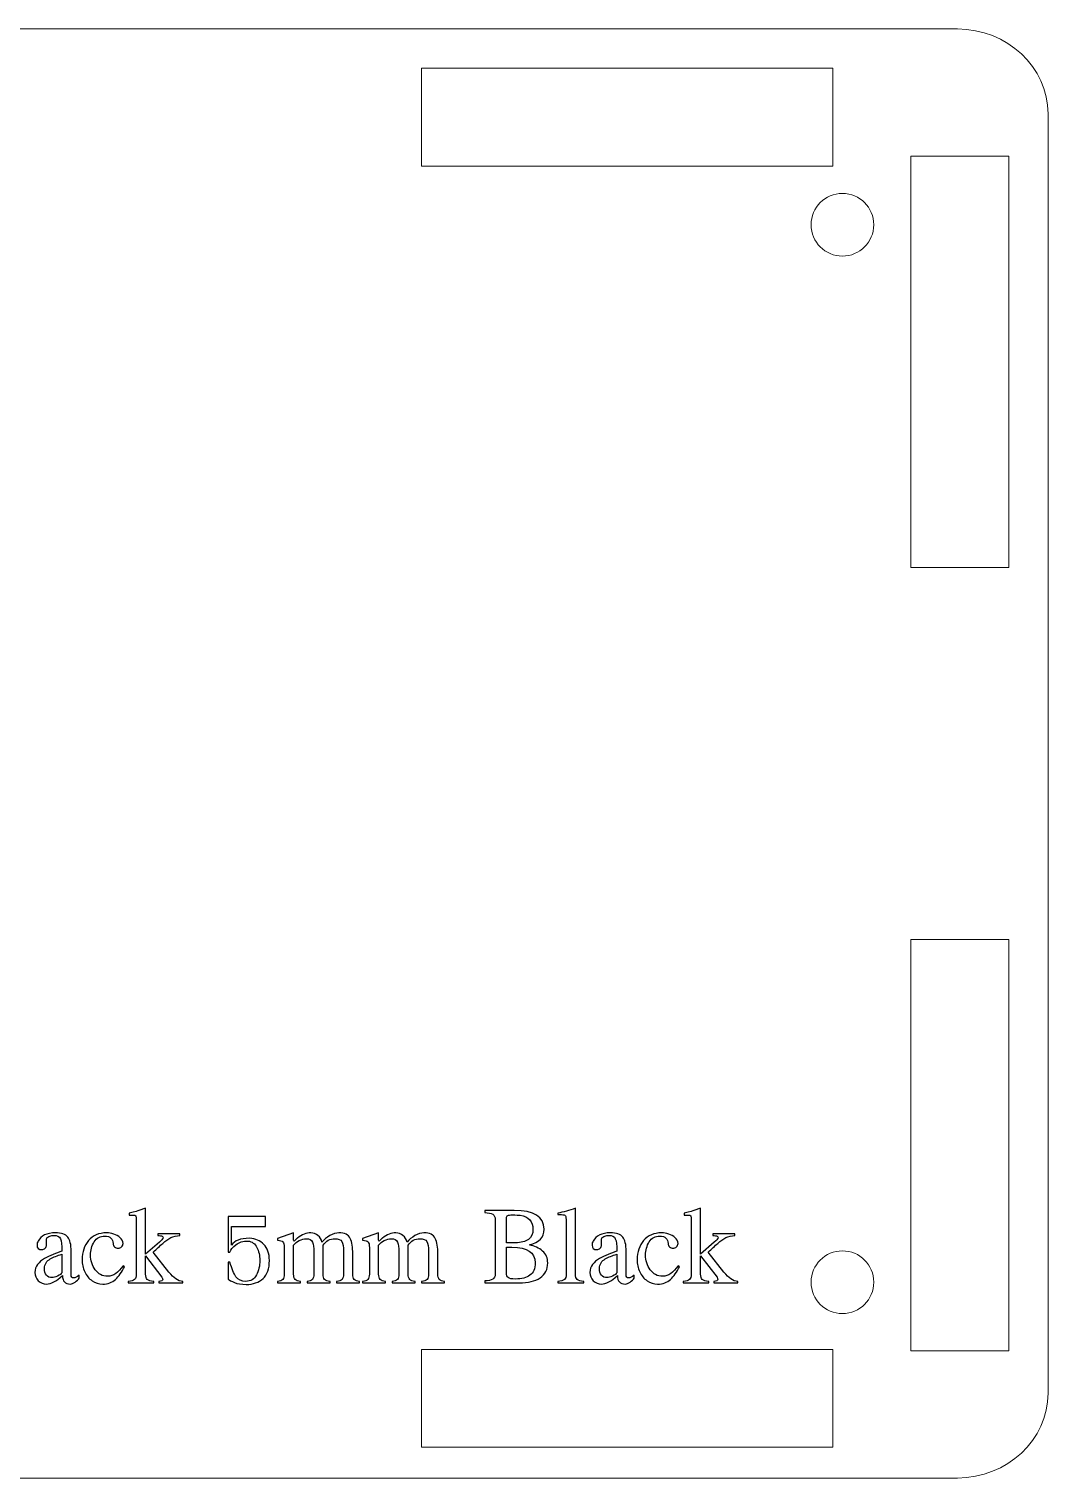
# Model space of a CAD drawing. Header units: inches. Extents: x -7.4 to 7.3, y -4 to 5.8.
# Drawn here: x 5.259 to 7.308, y -0.853 to 2.06 of the extents above; entities that cross this region are included whole.
import ezdxf

# ---------------------------------------------------------------- set-up
doc = ezdxf.new("R2010")
doc.units = ezdxf.units.IN
doc.header["$MEASUREMENT"] = 0
doc.layers.add('Layer 1', color=7, linetype='Continuous')

msp = doc.modelspace()

# ---------------------------------------------------------------- linework, layer by layer
at = {"layer": 'Layer 1', "lineweight": 5}
for points, knots in [([(-5.6199, 2.0602), (-5.6199, 2.0602), (7.1258, 2.0602), (7.1258, 2.0602), (7.1258, 2.0602), (7.226, 2.0602), (7.308, 1.9835), (7.308, 1.8898), (7.308, 1.8898), (7.308, 1.8898), (7.308, -0.6828), (7.308, -0.6828), (7.308, -0.6828), (7.308, -0.7765), (7.226, -0.8532), (7.1258, -0.8532), (7.1258, -0.8532), (7.1258, -0.8532), (-5.6199, -0.8532), (-5.6199, -0.8532), (-5.6199, -0.8532), (-5.7202, -0.8532), (-5.8022, -0.7765), (-5.8022, -0.6828), (-5.8022, -0.6828), (-5.8022, -0.6828), (-5.8022, 1.8898), (-5.8022, 1.8898), (-5.8022, 1.8898), (-5.8022, 1.9835), (-5.7202, 2.0602), (-5.6199, 2.0602)], [0, 0, 0, 0, 0.125, 0.125, 0.125, 0.125, 0.25, 0.25, 0.25, 0.25, 0.375, 0.375, 0.375, 0.375, 0.5, 0.5, 0.5, 0.5, 0.625, 0.625, 0.625, 0.625, 0.75, 0.75, 0.75, 0.75, 0.875, 0.875, 0.875, 0.875, 1, 1, 1, 1]), ([(6.0482, 1.9814), (6.0482, 1.9814), (6.875, 1.9814), (6.875, 1.9814), (6.875, 1.9814), (6.875, 1.9814), (6.875, 1.7846), (6.875, 1.7846), (6.875, 1.7846), (6.875, 1.7846), (6.0482, 1.7846), (6.0482, 1.7846), (6.0482, 1.7846), (6.0482, 1.7846), (6.0482, 1.9814), (6.0482, 1.9814)], [0, 0, 0, 0, 0.25, 0.25, 0.25, 0.25, 0.5, 0.5, 0.5, 0.5, 0.75, 0.75, 0.75, 0.75, 1, 1, 1, 1]), ([(7.0324, 0.9775), (7.0324, 0.9775), (7.0324, 1.8043), (7.0324, 1.8043), (7.0324, 1.8043), (7.0324, 1.8043), (7.2293, 1.8043), (7.2293, 1.8043), (7.2293, 1.8043), (7.2293, 1.8043), (7.2293, 0.9775), (7.2293, 0.9775), (7.2293, 0.9775), (7.2293, 0.9775), (7.0324, 0.9775), (7.0324, 0.9775)], [0, 0, 0, 0, 0.25, 0.25, 0.25, 0.25, 0.5, 0.5, 0.5, 0.5, 0.75, 0.75, 0.75, 0.75, 1, 1, 1, 1]), ([(6.8946, 1.7294), (6.9294, 1.7294), (6.9576, 1.7012), (6.9576, 1.6665), (6.9576, 1.6665), (6.9576, 1.6317), (6.9294, 1.6035), (6.8946, 1.6035), (6.8946, 1.6035), (6.8599, 1.6035), (6.8317, 1.6317), (6.8317, 1.6665), (6.8317, 1.6665), (6.8317, 1.7012), (6.8599, 1.7294), (6.8946, 1.7294)], [0, 0, 0, 0, 0.25, 0.25, 0.25, 0.25, 0.5, 0.5, 0.5, 0.5, 0.75, 0.75, 0.75, 0.75, 1, 1, 1, 1]), ([(7.0324, -0.5973), (7.0324, -0.5973), (7.0324, 0.2294), (7.0324, 0.2294), (7.0324, 0.2294), (7.0324, 0.2294), (7.2293, 0.2294), (7.2293, 0.2294), (7.2293, 0.2294), (7.2293, 0.2294), (7.2293, -0.5973), (7.2293, -0.5973), (7.2293, -0.5973), (7.2293, -0.5973), (7.0324, -0.5973), (7.0324, -0.5973)], [0, 0, 0, 0, 0.25, 0.25, 0.25, 0.25, 0.5, 0.5, 0.5, 0.5, 0.75, 0.75, 0.75, 0.75, 1, 1, 1, 1]), ([(6.8946, -0.3965), (6.9294, -0.3965), (6.9576, -0.4247), (6.9576, -0.4595), (6.9576, -0.4595), (6.9576, -0.4943), (6.9294, -0.5225), (6.8946, -0.5225), (6.8946, -0.5225), (6.8599, -0.5225), (6.8317, -0.4943), (6.8317, -0.4595), (6.8317, -0.4595), (6.8317, -0.4247), (6.8599, -0.3965), (6.8946, -0.3965)], [0, 0, 0, 0, 0.25, 0.25, 0.25, 0.25, 0.5, 0.5, 0.5, 0.5, 0.75, 0.75, 0.75, 0.75, 1, 1, 1, 1]), ([(6.0482, -0.5945), (6.0482, -0.5945), (6.875, -0.5945), (6.875, -0.5945), (6.875, -0.5945), (6.875, -0.5945), (6.875, -0.7913), (6.875, -0.7913), (6.875, -0.7913), (6.875, -0.7913), (6.0482, -0.7913), (6.0482, -0.7913), (6.0482, -0.7913), (6.0482, -0.7913), (6.0482, -0.5945), (6.0482, -0.5945)], [0, 0, 0, 0, 0.25, 0.25, 0.25, 0.25, 0.5, 0.5, 0.5, 0.5, 0.75, 0.75, 0.75, 0.75, 1, 1, 1, 1])]:
    msp.add_open_spline(points, degree=3, knots=knots, dxfattribs=at)
at = {"layer": 'Layer 1'}
for points, knots in [([(5.4746, -0.3333), (5.4746, -0.3295), (5.4743, -0.3271), (5.4735, -0.3261), (5.4735, -0.3261), (5.4727, -0.3252), (5.4708, -0.3247), (5.4676, -0.3247), (5.4676, -0.3247), (5.4676, -0.3247), (5.4603, -0.3247), (5.4603, -0.3247), (5.4603, -0.3247), (5.4603, -0.3247), (5.4603, -0.3207), (5.4603, -0.3207), (5.4603, -0.3207), (5.4724, -0.3176), (5.4789, -0.3159), (5.4796, -0.3156), (5.4796, -0.3156), (5.4796, -0.3156), (5.4933, -0.311), (5.4933, -0.311), (5.4933, -0.311), (5.4933, -0.311), (5.4933, -0.403), (5.4933, -0.403), (5.4933, -0.403), (5.4933, -0.403), (5.521, -0.3787), (5.521, -0.3787), (5.521, -0.3787), (5.5249, -0.3753), (5.5275, -0.3726), (5.5286, -0.3707), (5.5286, -0.3707), (5.5286, -0.3688), (5.5279, -0.3675), (5.5264, -0.3668), (5.5264, -0.3668), (5.5249, -0.3661), (5.522, -0.3657), (5.5176, -0.3657), (5.5176, -0.3657), (5.5176, -0.3657), (5.5176, -0.3624), (5.5176, -0.3624), (5.5176, -0.3624), (5.5176, -0.3624), (5.5623, -0.3624), (5.5623, -0.3624), (5.5623, -0.3624), (5.5623, -0.3624), (5.5623, -0.3657), (5.5623, -0.3657), (5.5623, -0.3657), (5.5555, -0.3657), (5.5494, -0.3671), (5.544, -0.3698), (5.544, -0.3698), (5.5387, -0.3726), (5.5333, -0.3764), (5.5278, -0.3814), (5.5278, -0.3814), (5.5223, -0.3865), (5.5159, -0.3923), (5.5087, -0.399), (5.5087, -0.399), (5.5087, -0.399), (5.5403, -0.4393), (5.5403, -0.4393), (5.5403, -0.4393), (5.5496, -0.4513), (5.5589, -0.4575), (5.568, -0.458), (5.568, -0.458), (5.568, -0.458), (5.568, -0.461), (5.568, -0.461), (5.568, -0.461), (5.568, -0.461), (5.52, -0.461), (5.52, -0.461), (5.52, -0.461), (5.52, -0.461), (5.52, -0.458), (5.52, -0.458), (5.52, -0.458), (5.5253, -0.458), (5.5279, -0.4567), (5.5279, -0.454), (5.5279, -0.454), (5.5279, -0.4528), (5.5274, -0.4513), (5.5263, -0.4497), (5.5263, -0.4497), (5.5263, -0.4497), (5.4933, -0.4063), (5.4933, -0.4063), (5.4933, -0.4063), (5.4933, -0.4063), (5.4933, -0.4433), (5.4933, -0.4433), (5.4933, -0.4433), (5.4933, -0.4483), (5.4945, -0.4519), (5.4968, -0.4541), (5.4968, -0.4541), (5.4991, -0.4562), (5.5035, -0.4575), (5.51, -0.458), (5.51, -0.458), (5.51, -0.458), (5.51, -0.461), (5.51, -0.461), (5.51, -0.461), (5.51, -0.461), (5.4583, -0.461), (5.4583, -0.461), (5.4583, -0.461), (5.4583, -0.461), (5.4583, -0.458), (5.4583, -0.458), (5.4583, -0.458), (5.4646, -0.4575), (5.4689, -0.4562), (5.4712, -0.4541), (5.4712, -0.4541), (5.4735, -0.4519), (5.4746, -0.4483), (5.4746, -0.4433), (5.4746, -0.4433), (5.4746, -0.4433), (5.4746, -0.3333), (5.4746, -0.3333)], [0, 0, 0, 0, 0.029412, 0.029412, 0.029412, 0.029412, 0.058824, 0.058824, 0.058824, 0.058824, 0.088235, 0.088235, 0.088235, 0.088235, 0.117647, 0.117647, 0.117647, 0.117647, 0.147059, 0.147059, 0.147059, 0.147059, 0.176471, 0.176471, 0.176471, 0.176471, 0.205882, 0.205882, 0.205882, 0.205882, 0.235294, 0.235294, 0.235294, 0.235294, 0.264706, 0.264706, 0.264706, 0.264706, 0.294118, 0.294118, 0.294118, 0.294118, 0.323529, 0.323529, 0.323529, 0.323529, 0.352941, 0.352941, 0.352941, 0.352941, 0.382353, 0.382353, 0.382353, 0.382353, 0.411765, 0.411765, 0.411765, 0.411765, 0.441176, 0.441176, 0.441176, 0.441176, 0.470588, 0.470588, 0.470588, 0.470588, 0.5, 0.5, 0.5, 0.5, 0.529412, 0.529412, 0.529412, 0.529412, 0.558824, 0.558824, 0.558824, 0.558824, 0.588235, 0.588235, 0.588235, 0.588235, 0.617647, 0.617647, 0.617647, 0.617647, 0.647059, 0.647059, 0.647059, 0.647059, 0.676471, 0.676471, 0.676471, 0.676471, 0.705882, 0.705882, 0.705882, 0.705882, 0.735294, 0.735294, 0.735294, 0.735294, 0.764706, 0.764706, 0.764706, 0.764706, 0.794118, 0.794118, 0.794118, 0.794118, 0.823529, 0.823529, 0.823529, 0.823529, 0.852941, 0.852941, 0.852941, 0.852941, 0.882353, 0.882353, 0.882353, 0.882353, 0.911765, 0.911765, 0.911765, 0.911765, 0.941176, 0.941176, 0.941176, 0.941176, 0.970588, 0.970588, 0.970588, 0.970588, 1, 1, 1, 1]), ([(6.1966, -0.333), (6.1966, -0.3241), (6.1895, -0.3197), (6.1753, -0.3197), (6.1753, -0.3197), (6.1753, -0.3197), (6.1753, -0.3153), (6.1753, -0.3153), (6.1753, -0.3153), (6.1753, -0.3153), (6.2343, -0.3153), (6.2343, -0.3153), (6.2343, -0.3153), (6.2746, -0.3153), (6.2947, -0.3278), (6.2947, -0.3527), (6.2947, -0.3527), (6.2947, -0.3692), (6.2849, -0.3797), (6.2653, -0.3843), (6.2653, -0.3843), (6.2653, -0.3843), (6.2653, -0.3847), (6.2653, -0.3847), (6.2653, -0.3847), (6.2758, -0.3866), (6.2845, -0.3907), (6.2915, -0.3969), (6.2915, -0.3969), (6.2985, -0.4031), (6.302, -0.4111), (6.302, -0.4209), (6.302, -0.4209), (6.302, -0.4339), (6.2969, -0.4438), (6.2866, -0.4507), (6.2866, -0.4507), (6.2764, -0.4576), (6.2624, -0.461), (6.2446, -0.461), (6.2446, -0.461), (6.2446, -0.461), (6.1753, -0.461), (6.1753, -0.461), (6.1753, -0.461), (6.1753, -0.461), (6.1753, -0.4567), (6.1753, -0.4567), (6.1753, -0.4567), (6.1895, -0.4567), (6.1966, -0.4523), (6.1966, -0.4433), (6.1966, -0.4433), (6.1966, -0.4433), (6.1966, -0.333), (6.1966, -0.333)], [0, 0, 0, 0, 0.071429, 0.071429, 0.071429, 0.071429, 0.142857, 0.142857, 0.142857, 0.142857, 0.214286, 0.214286, 0.214286, 0.214286, 0.285714, 0.285714, 0.285714, 0.285714, 0.357143, 0.357143, 0.357143, 0.357143, 0.428571, 0.428571, 0.428571, 0.428571, 0.5, 0.5, 0.5, 0.5, 0.571429, 0.571429, 0.571429, 0.571429, 0.642857, 0.642857, 0.642857, 0.642857, 0.714286, 0.714286, 0.714286, 0.714286, 0.785714, 0.785714, 0.785714, 0.785714, 0.857143, 0.857143, 0.857143, 0.857143, 0.928571, 0.928571, 0.928571, 0.928571, 1, 1, 1, 1]), ([(6.339, -0.3376), (6.339, -0.3313), (6.3385, -0.3273), (6.3374, -0.3258), (6.3374, -0.3258), (6.3364, -0.3244), (6.3338, -0.3236), (6.3296, -0.3236), (6.3296, -0.3236), (6.3296, -0.3236), (6.322, -0.3236), (6.322, -0.3236), (6.322, -0.3236), (6.322, -0.3236), (6.322, -0.3207), (6.322, -0.3207), (6.322, -0.3207), (6.3334, -0.3185), (6.3453, -0.3153), (6.3577, -0.311), (6.3577, -0.311), (6.3577, -0.311), (6.3577, -0.4433), (6.3577, -0.4433), (6.3577, -0.4433), (6.3577, -0.4483), (6.3589, -0.4519), (6.3611, -0.4541), (6.3611, -0.4541), (6.3635, -0.4562), (6.368, -0.4575), (6.3746, -0.458), (6.3746, -0.458), (6.3746, -0.458), (6.3746, -0.461), (6.3746, -0.461), (6.3746, -0.461), (6.3746, -0.461), (6.322, -0.461), (6.322, -0.461), (6.322, -0.461), (6.322, -0.461), (6.322, -0.458), (6.322, -0.458), (6.322, -0.458), (6.3286, -0.4575), (6.3331, -0.4562), (6.3355, -0.4541), (6.3355, -0.4541), (6.3378, -0.4519), (6.339, -0.4483), (6.339, -0.4433), (6.339, -0.4433), (6.339, -0.4433), (6.339, -0.3376), (6.339, -0.3376)], [0, 0, 0, 0, 0.071429, 0.071429, 0.071429, 0.071429, 0.142857, 0.142857, 0.142857, 0.142857, 0.214286, 0.214286, 0.214286, 0.214286, 0.285714, 0.285714, 0.285714, 0.285714, 0.357143, 0.357143, 0.357143, 0.357143, 0.428571, 0.428571, 0.428571, 0.428571, 0.5, 0.5, 0.5, 0.5, 0.571429, 0.571429, 0.571429, 0.571429, 0.642857, 0.642857, 0.642857, 0.642857, 0.714286, 0.714286, 0.714286, 0.714286, 0.785714, 0.785714, 0.785714, 0.785714, 0.857143, 0.857143, 0.857143, 0.857143, 0.928571, 0.928571, 0.928571, 0.928571, 1, 1, 1, 1]), ([(6.5907, -0.3333), (6.5907, -0.3295), (6.5903, -0.3271), (6.5895, -0.3261), (6.5895, -0.3261), (6.5887, -0.3252), (6.5868, -0.3247), (6.5837, -0.3247), (6.5837, -0.3247), (6.5837, -0.3247), (6.5764, -0.3247), (6.5764, -0.3247), (6.5764, -0.3247), (6.5764, -0.3247), (6.5764, -0.3207), (6.5764, -0.3207), (6.5764, -0.3207), (6.5885, -0.3176), (6.5949, -0.3159), (6.5957, -0.3156), (6.5957, -0.3156), (6.5957, -0.3156), (6.6094, -0.311), (6.6094, -0.311), (6.6094, -0.311), (6.6094, -0.311), (6.6094, -0.403), (6.6094, -0.403), (6.6094, -0.403), (6.6094, -0.403), (6.637, -0.3787), (6.637, -0.3787), (6.637, -0.3787), (6.641, -0.3753), (6.6435, -0.3726), (6.6446, -0.3707), (6.6446, -0.3707), (6.6446, -0.3688), (6.6439, -0.3675), (6.6425, -0.3668), (6.6425, -0.3668), (6.641, -0.3661), (6.6381, -0.3657), (6.6337, -0.3657), (6.6337, -0.3657), (6.6337, -0.3657), (6.6337, -0.3624), (6.6337, -0.3624), (6.6337, -0.3624), (6.6337, -0.3624), (6.6783, -0.3624), (6.6783, -0.3624), (6.6783, -0.3624), (6.6783, -0.3624), (6.6783, -0.3657), (6.6783, -0.3657), (6.6783, -0.3657), (6.6715, -0.3657), (6.6654, -0.3671), (6.6601, -0.3698), (6.6601, -0.3698), (6.6548, -0.3726), (6.6493, -0.3764), (6.6438, -0.3814), (6.6438, -0.3814), (6.6383, -0.3865), (6.632, -0.3923), (6.6247, -0.399), (6.6247, -0.399), (6.6247, -0.399), (6.6564, -0.4393), (6.6564, -0.4393), (6.6564, -0.4393), (6.6657, -0.4513), (6.6749, -0.4575), (6.684, -0.458), (6.684, -0.458), (6.684, -0.458), (6.684, -0.461), (6.684, -0.461), (6.684, -0.461), (6.684, -0.461), (6.636, -0.461), (6.636, -0.461), (6.636, -0.461), (6.636, -0.461), (6.636, -0.458), (6.636, -0.458), (6.636, -0.458), (6.6414, -0.458), (6.644, -0.4567), (6.644, -0.454), (6.644, -0.454), (6.644, -0.4528), (6.6435, -0.4513), (6.6424, -0.4497), (6.6424, -0.4497), (6.6424, -0.4497), (6.6094, -0.4063), (6.6094, -0.4063), (6.6094, -0.4063), (6.6094, -0.4063), (6.6094, -0.4433), (6.6094, -0.4433), (6.6094, -0.4433), (6.6094, -0.4483), (6.6105, -0.4519), (6.6128, -0.4541), (6.6128, -0.4541), (6.6151, -0.4562), (6.6195, -0.4575), (6.626, -0.458), (6.626, -0.458), (6.626, -0.458), (6.626, -0.461), (6.626, -0.461), (6.626, -0.461), (6.626, -0.461), (6.5744, -0.461), (6.5744, -0.461), (6.5744, -0.461), (6.5744, -0.461), (6.5744, -0.458), (6.5744, -0.458), (6.5744, -0.458), (6.5807, -0.4575), (6.585, -0.4562), (6.5872, -0.4541), (6.5872, -0.4541), (6.5895, -0.4519), (6.5907, -0.4483), (6.5907, -0.4433), (6.5907, -0.4433), (6.5907, -0.4433), (6.5907, -0.3333), (6.5907, -0.3333)], [0, 0, 0, 0, 0.029412, 0.029412, 0.029412, 0.029412, 0.058824, 0.058824, 0.058824, 0.058824, 0.088235, 0.088235, 0.088235, 0.088235, 0.117647, 0.117647, 0.117647, 0.117647, 0.147059, 0.147059, 0.147059, 0.147059, 0.176471, 0.176471, 0.176471, 0.176471, 0.205882, 0.205882, 0.205882, 0.205882, 0.235294, 0.235294, 0.235294, 0.235294, 0.264706, 0.264706, 0.264706, 0.264706, 0.294118, 0.294118, 0.294118, 0.294118, 0.323529, 0.323529, 0.323529, 0.323529, 0.352941, 0.352941, 0.352941, 0.352941, 0.382353, 0.382353, 0.382353, 0.382353, 0.411765, 0.411765, 0.411765, 0.411765, 0.441176, 0.441176, 0.441176, 0.441176, 0.470588, 0.470588, 0.470588, 0.470588, 0.5, 0.5, 0.5, 0.5, 0.529412, 0.529412, 0.529412, 0.529412, 0.558824, 0.558824, 0.558824, 0.558824, 0.588235, 0.588235, 0.588235, 0.588235, 0.617647, 0.617647, 0.617647, 0.617647, 0.647059, 0.647059, 0.647059, 0.647059, 0.676471, 0.676471, 0.676471, 0.676471, 0.705882, 0.705882, 0.705882, 0.705882, 0.735294, 0.735294, 0.735294, 0.735294, 0.764706, 0.764706, 0.764706, 0.764706, 0.794118, 0.794118, 0.794118, 0.794118, 0.823529, 0.823529, 0.823529, 0.823529, 0.852941, 0.852941, 0.852941, 0.852941, 0.882353, 0.882353, 0.882353, 0.882353, 0.911765, 0.911765, 0.911765, 0.911765, 0.941176, 0.941176, 0.941176, 0.941176, 0.970588, 0.970588, 0.970588, 0.970588, 1, 1, 1, 1]), ([(5.6596, -0.399), (5.6596, -0.399), (5.6596, -0.3277), (5.6596, -0.3277), (5.6596, -0.3277), (5.6596, -0.3277), (5.7343, -0.3277), (5.7343, -0.3277), (5.7343, -0.3277), (5.7343, -0.3277), (5.7343, -0.3477), (5.7343, -0.3477), (5.7343, -0.3477), (5.7343, -0.3477), (5.6663, -0.3477), (5.6663, -0.3477), (5.6663, -0.3477), (5.6663, -0.3477), (5.6663, -0.385), (5.6663, -0.385), (5.6663, -0.385), (5.6721, -0.3759), (5.6841, -0.3713), (5.7024, -0.3713), (5.7024, -0.3713), (5.7143, -0.3721), (5.7238, -0.3761), (5.7311, -0.3834), (5.7311, -0.3834), (5.7384, -0.3907), (5.7421, -0.4015), (5.7423, -0.4157), (5.7423, -0.4157), (5.7423, -0.4322), (5.738, -0.4444), (5.7295, -0.4522), (5.7295, -0.4522), (5.721, -0.4601), (5.7097, -0.464), (5.6956, -0.464), (5.6956, -0.464), (5.686, -0.464), (5.6781, -0.4627), (5.672, -0.4602), (5.672, -0.4602), (5.6659, -0.4576), (5.6617, -0.4554), (5.6596, -0.4537), (5.6596, -0.4537), (5.6596, -0.4537), (5.6596, -0.419), (5.6596, -0.419), (5.6596, -0.419), (5.6596, -0.419), (5.663, -0.419), (5.663, -0.419), (5.663, -0.419), (5.6666, -0.4326), (5.6706, -0.4425), (5.675, -0.4487), (5.675, -0.4487), (5.6793, -0.4549), (5.686, -0.458), (5.6949, -0.458), (5.6949, -0.458), (5.7047, -0.4578), (5.7118, -0.4535), (5.7163, -0.445), (5.7163, -0.445), (5.7208, -0.4364), (5.723, -0.4267), (5.723, -0.4157), (5.723, -0.4157), (5.7228, -0.4056), (5.7209, -0.3968), (5.7171, -0.3895), (5.7171, -0.3895), (5.7134, -0.3822), (5.7075, -0.3779), (5.6996, -0.3767), (5.6996, -0.3767), (5.6894, -0.3767), (5.6811, -0.3792), (5.6748, -0.3842), (5.6748, -0.3842), (5.6684, -0.3891), (5.6644, -0.3941), (5.663, -0.399), (5.663, -0.399), (5.663, -0.399), (5.6596, -0.399), (5.6596, -0.399)], [0, 0, 0, 0, 0.043478, 0.043478, 0.043478, 0.043478, 0.086957, 0.086957, 0.086957, 0.086957, 0.130435, 0.130435, 0.130435, 0.130435, 0.173913, 0.173913, 0.173913, 0.173913, 0.217391, 0.217391, 0.217391, 0.217391, 0.26087, 0.26087, 0.26087, 0.26087, 0.304348, 0.304348, 0.304348, 0.304348, 0.347826, 0.347826, 0.347826, 0.347826, 0.391304, 0.391304, 0.391304, 0.391304, 0.434783, 0.434783, 0.434783, 0.434783, 0.478261, 0.478261, 0.478261, 0.478261, 0.521739, 0.521739, 0.521739, 0.521739, 0.565217, 0.565217, 0.565217, 0.565217, 0.608696, 0.608696, 0.608696, 0.608696, 0.652174, 0.652174, 0.652174, 0.652174, 0.695652, 0.695652, 0.695652, 0.695652, 0.73913, 0.73913, 0.73913, 0.73913, 0.782609, 0.782609, 0.782609, 0.782609, 0.826087, 0.826087, 0.826087, 0.826087, 0.869565, 0.869565, 0.869565, 0.869565, 0.913043, 0.913043, 0.913043, 0.913043, 0.956522, 0.956522, 0.956522, 0.956522, 1, 1, 1, 1]), ([(6.237, -0.3803), (6.2483, -0.3803), (6.257, -0.378), (6.2631, -0.3734), (6.2631, -0.3734), (6.2693, -0.3687), (6.2723, -0.3621), (6.2723, -0.3533), (6.2723, -0.3533), (6.2723, -0.3373), (6.2636, -0.3277), (6.2463, -0.3247), (6.2463, -0.3247), (6.2379, -0.3243), (6.2328, -0.3241), (6.2309, -0.3241), (6.2309, -0.3241), (6.2265, -0.3241), (6.2234, -0.3245), (6.2216, -0.3254), (6.2216, -0.3254), (6.2199, -0.3263), (6.219, -0.328), (6.219, -0.3306), (6.219, -0.3306), (6.219, -0.3306), (6.219, -0.3803), (6.219, -0.3803), (6.219, -0.3803), (6.219, -0.3803), (6.237, -0.3803), (6.237, -0.3803)], [0, 0, 0, 0, 0.125, 0.125, 0.125, 0.125, 0.25, 0.25, 0.25, 0.25, 0.375, 0.375, 0.375, 0.375, 0.5, 0.5, 0.5, 0.5, 0.625, 0.625, 0.625, 0.625, 0.75, 0.75, 0.75, 0.75, 0.875, 0.875, 0.875, 0.875, 1, 1, 1, 1]), ([(5.3436, -0.444), (5.3436, -0.4487), (5.3452, -0.451), (5.3484, -0.451), (5.3484, -0.451), (5.3514, -0.451), (5.3553, -0.4492), (5.36, -0.4457), (5.36, -0.4457), (5.36, -0.4457), (5.36, -0.4516), (5.36, -0.4516), (5.36, -0.4516), (5.3579, -0.4542), (5.355, -0.4568), (5.3514, -0.4594), (5.3514, -0.4594), (5.3478, -0.462), (5.3446, -0.4633), (5.342, -0.4633), (5.342, -0.4633), (5.3318, -0.4633), (5.3264, -0.4577), (5.326, -0.4463), (5.326, -0.4463), (5.3138, -0.4577), (5.3031, -0.4633), (5.294, -0.4633), (5.294, -0.4633), (5.2875, -0.4633), (5.282, -0.4611), (5.2775, -0.4565), (5.2775, -0.4565), (5.2729, -0.4519), (5.2706, -0.4464), (5.2706, -0.44), (5.2706, -0.44), (5.2706, -0.4338), (5.2724, -0.4284), (5.2761, -0.4238), (5.2761, -0.4238), (5.2797, -0.4191), (5.2843, -0.4152), (5.2898, -0.4121), (5.2898, -0.4121), (5.2954, -0.4089), (5.3012, -0.4061), (5.3074, -0.4037), (5.3074, -0.4037), (5.3136, -0.4014), (5.3194, -0.3992), (5.325, -0.397), (5.325, -0.397), (5.325, -0.3849), (5.3239, -0.3766), (5.3219, -0.3721), (5.3219, -0.3721), (5.3198, -0.3676), (5.3155, -0.3653), (5.3089, -0.3653), (5.3089, -0.3653), (5.3063, -0.3653), (5.3034, -0.3658), (5.3005, -0.3669), (5.3005, -0.3669), (5.2975, -0.3679), (5.2956, -0.3694), (5.2946, -0.3713), (5.2946, -0.3713), (5.2942, -0.3719), (5.294, -0.3733), (5.294, -0.3753), (5.294, -0.3753), (5.294, -0.3762), (5.294, -0.3776), (5.2941, -0.3796), (5.2941, -0.3796), (5.2943, -0.3816), (5.2943, -0.3832), (5.2943, -0.3843), (5.2943, -0.3843), (5.2943, -0.3868), (5.2933, -0.3891), (5.2913, -0.3911), (5.2913, -0.3911), (5.2894, -0.3931), (5.2871, -0.394), (5.2846, -0.394), (5.2846, -0.394), (5.2782, -0.394), (5.275, -0.391), (5.275, -0.385), (5.275, -0.385), (5.275, -0.3819), (5.2758, -0.3791), (5.2773, -0.3767), (5.2773, -0.3767), (5.2831, -0.3658), (5.2947, -0.3603), (5.312, -0.3603), (5.312, -0.3603), (5.324, -0.3603), (5.3323, -0.3631), (5.3368, -0.3687), (5.3368, -0.3687), (5.3414, -0.3742), (5.3436, -0.3839), (5.3436, -0.3977), (5.3436, -0.3977), (5.3436, -0.3977), (5.3436, -0.444), (5.3436, -0.444)], [0, 0, 0, 0, 0.035714, 0.035714, 0.035714, 0.035714, 0.071429, 0.071429, 0.071429, 0.071429, 0.107143, 0.107143, 0.107143, 0.107143, 0.142857, 0.142857, 0.142857, 0.142857, 0.178571, 0.178571, 0.178571, 0.178571, 0.214286, 0.214286, 0.214286, 0.214286, 0.25, 0.25, 0.25, 0.25, 0.285714, 0.285714, 0.285714, 0.285714, 0.321429, 0.321429, 0.321429, 0.321429, 0.357143, 0.357143, 0.357143, 0.357143, 0.392857, 0.392857, 0.392857, 0.392857, 0.428571, 0.428571, 0.428571, 0.428571, 0.464286, 0.464286, 0.464286, 0.464286, 0.5, 0.5, 0.5, 0.5, 0.535714, 0.535714, 0.535714, 0.535714, 0.571429, 0.571429, 0.571429, 0.571429, 0.607143, 0.607143, 0.607143, 0.607143, 0.642857, 0.642857, 0.642857, 0.642857, 0.678571, 0.678571, 0.678571, 0.678571, 0.714286, 0.714286, 0.714286, 0.714286, 0.75, 0.75, 0.75, 0.75, 0.785714, 0.785714, 0.785714, 0.785714, 0.821429, 0.821429, 0.821429, 0.821429, 0.857143, 0.857143, 0.857143, 0.857143, 0.892857, 0.892857, 0.892857, 0.892857, 0.928571, 0.928571, 0.928571, 0.928571, 0.964286, 0.964286, 0.964286, 0.964286, 1, 1, 1, 1]), ([(5.451, -0.4283), (5.4457, -0.4392), (5.4396, -0.4478), (5.4328, -0.454), (5.4328, -0.454), (5.426, -0.4602), (5.4174, -0.4633), (5.407, -0.4633), (5.407, -0.4633), (5.3993, -0.4633), (5.3923, -0.4611), (5.3859, -0.4567), (5.3859, -0.4567), (5.3796, -0.4523), (5.3746, -0.4463), (5.3711, -0.4387), (5.3711, -0.4387), (5.3675, -0.4312), (5.3657, -0.4229), (5.3657, -0.4139), (5.3657, -0.4139), (5.3657, -0.3988), (5.37, -0.3861), (5.3787, -0.3758), (5.3787, -0.3758), (5.3873, -0.3655), (5.3994, -0.3603), (5.415, -0.3603), (5.415, -0.3603), (5.4196, -0.3603), (5.4244, -0.3611), (5.4293, -0.3627), (5.4293, -0.3627), (5.4343, -0.3643), (5.4386, -0.3667), (5.4421, -0.37), (5.4421, -0.37), (5.4457, -0.3732), (5.4476, -0.3771), (5.448, -0.3817), (5.448, -0.3817), (5.448, -0.3843), (5.447, -0.3866), (5.4449, -0.3885), (5.4449, -0.3885), (5.4429, -0.3904), (5.4406, -0.3913), (5.438, -0.3913), (5.438, -0.3913), (5.4355, -0.3913), (5.4332, -0.3903), (5.4311, -0.3883), (5.4311, -0.3883), (5.429, -0.3864), (5.428, -0.3841), (5.428, -0.3817), (5.428, -0.3817), (5.428, -0.3771), (5.4265, -0.3735), (5.4237, -0.3708), (5.4237, -0.3708), (5.4209, -0.3681), (5.4167, -0.3667), (5.411, -0.3667), (5.411, -0.3667), (5.4021, -0.3667), (5.3951, -0.3706), (5.3901, -0.3783), (5.3901, -0.3783), (5.3851, -0.3861), (5.3826, -0.3949), (5.3826, -0.405), (5.3826, -0.405), (5.3826, -0.416), (5.3858, -0.4258), (5.3919, -0.4346), (5.3919, -0.4346), (5.3981, -0.4433), (5.4065, -0.4476), (5.417, -0.4476), (5.417, -0.4476), (5.4284, -0.4476), (5.4388, -0.4405), (5.448, -0.4263), (5.448, -0.4263), (5.448, -0.4263), (5.451, -0.4283), (5.451, -0.4283)], [0, 0, 0, 0, 0.045455, 0.045455, 0.045455, 0.045455, 0.090909, 0.090909, 0.090909, 0.090909, 0.136364, 0.136364, 0.136364, 0.136364, 0.181818, 0.181818, 0.181818, 0.181818, 0.227273, 0.227273, 0.227273, 0.227273, 0.272727, 0.272727, 0.272727, 0.272727, 0.318182, 0.318182, 0.318182, 0.318182, 0.363636, 0.363636, 0.363636, 0.363636, 0.409091, 0.409091, 0.409091, 0.409091, 0.454545, 0.454545, 0.454545, 0.454545, 0.5, 0.5, 0.5, 0.5, 0.545455, 0.545455, 0.545455, 0.545455, 0.590909, 0.590909, 0.590909, 0.590909, 0.636364, 0.636364, 0.636364, 0.636364, 0.681818, 0.681818, 0.681818, 0.681818, 0.727273, 0.727273, 0.727273, 0.727273, 0.772727, 0.772727, 0.772727, 0.772727, 0.818182, 0.818182, 0.818182, 0.818182, 0.863636, 0.863636, 0.863636, 0.863636, 0.909091, 0.909091, 0.909091, 0.909091, 0.954545, 0.954545, 0.954545, 0.954545, 1, 1, 1, 1]), ([(5.7723, -0.3901), (5.7723, -0.3841), (5.7714, -0.3802), (5.7696, -0.3782), (5.7696, -0.3782), (5.7679, -0.3763), (5.7642, -0.3753), (5.7586, -0.3753), (5.7586, -0.3753), (5.7586, -0.3753), (5.7586, -0.3717), (5.7586, -0.3717), (5.7586, -0.3717), (5.7586, -0.3717), (5.791, -0.3603), (5.791, -0.3603), (5.791, -0.3603), (5.791, -0.3603), (5.791, -0.3747), (5.791, -0.3747), (5.791, -0.3747), (5.791, -0.3761), (5.7913, -0.3767), (5.792, -0.3767), (5.792, -0.3767), (5.7924, -0.3767), (5.793, -0.3764), (5.7936, -0.3757), (5.7936, -0.3757), (5.7944, -0.3751), (5.7952, -0.3743), (5.7961, -0.3733), (5.7961, -0.3733), (5.797, -0.3723), (5.7979, -0.3714), (5.7986, -0.3707), (5.7986, -0.3707), (5.808, -0.3638), (5.8169, -0.3603), (5.8253, -0.3603), (5.8253, -0.3603), (5.8309, -0.3603), (5.8358, -0.3621), (5.8399, -0.3656), (5.8399, -0.3656), (5.844, -0.369), (5.8467, -0.3735), (5.848, -0.379), (5.848, -0.379), (5.8524, -0.3739), (5.8577, -0.3696), (5.8639, -0.3659), (5.8639, -0.3659), (5.8702, -0.3622), (5.8762, -0.3603), (5.882, -0.3603), (5.882, -0.3603), (5.8938, -0.3603), (5.9014, -0.3641), (5.9048, -0.3715), (5.9048, -0.3715), (5.9083, -0.379), (5.91, -0.3893), (5.91, -0.4023), (5.91, -0.4023), (5.91, -0.4023), (5.91, -0.4433), (5.91, -0.4433), (5.91, -0.4433), (5.91, -0.4482), (5.911, -0.4518), (5.913, -0.4539), (5.913, -0.4539), (5.915, -0.4562), (5.9185, -0.4575), (5.9236, -0.458), (5.9236, -0.458), (5.9236, -0.458), (5.9236, -0.461), (5.9236, -0.461), (5.9236, -0.461), (5.9236, -0.461), (5.8773, -0.461), (5.8773, -0.461), (5.8773, -0.461), (5.8773, -0.461), (5.8773, -0.458), (5.8773, -0.458), (5.8773, -0.458), (5.8826, -0.4575), (5.8863, -0.4562), (5.8883, -0.4539), (5.8883, -0.4539), (5.8903, -0.4518), (5.8913, -0.4482), (5.8913, -0.4433), (5.8913, -0.4433), (5.8913, -0.4433), (5.8913, -0.3987), (5.8913, -0.3987), (5.8913, -0.3987), (5.8913, -0.3881), (5.8901, -0.381), (5.8879, -0.3774), (5.8879, -0.3774), (5.8855, -0.3738), (5.8809, -0.372), (5.874, -0.372), (5.874, -0.372), (5.8641, -0.372), (5.8563, -0.3764), (5.8503, -0.3853), (5.8503, -0.3853), (5.8503, -0.3853), (5.8503, -0.4433), (5.8503, -0.4433), (5.8503, -0.4433), (5.8503, -0.4482), (5.8513, -0.4518), (5.8534, -0.4539), (5.8534, -0.4539), (5.8554, -0.4562), (5.859, -0.4575), (5.8643, -0.458), (5.8643, -0.458), (5.8643, -0.458), (5.8643, -0.461), (5.8643, -0.461), (5.8643, -0.461), (5.8643, -0.461), (5.818, -0.461), (5.818, -0.461), (5.818, -0.461), (5.818, -0.461), (5.818, -0.458), (5.818, -0.458), (5.818, -0.458), (5.8231, -0.4575), (5.8267, -0.4562), (5.8287, -0.4539), (5.8287, -0.4539), (5.8306, -0.4518), (5.8316, -0.4482), (5.8316, -0.4433), (5.8316, -0.4433), (5.8316, -0.4433), (5.8316, -0.3977), (5.8316, -0.3977), (5.8316, -0.3977), (5.8316, -0.3899), (5.8308, -0.3837), (5.8289, -0.379), (5.8289, -0.379), (5.8271, -0.3743), (5.823, -0.372), (5.8167, -0.372), (5.8167, -0.372), (5.8119, -0.372), (5.807, -0.3732), (5.8023, -0.3756), (5.8023, -0.3756), (5.7974, -0.3781), (5.7937, -0.3812), (5.791, -0.385), (5.791, -0.385), (5.791, -0.385), (5.791, -0.4433), (5.791, -0.4433), (5.791, -0.4433), (5.791, -0.4482), (5.792, -0.4518), (5.794, -0.4539), (5.794, -0.4539), (5.796, -0.4562), (5.7997, -0.4575), (5.805, -0.458), (5.805, -0.458), (5.805, -0.458), (5.805, -0.461), (5.805, -0.461), (5.805, -0.461), (5.805, -0.461), (5.7586, -0.461), (5.7586, -0.461), (5.7586, -0.461), (5.7586, -0.461), (5.7586, -0.458), (5.7586, -0.458), (5.7586, -0.458), (5.7638, -0.4575), (5.7674, -0.4562), (5.7694, -0.4539), (5.7694, -0.4539), (5.7713, -0.4518), (5.7723, -0.4482), (5.7723, -0.4433), (5.7723, -0.4433), (5.7723, -0.4433), (5.7723, -0.3901), (5.7723, -0.3901)], [0, 0, 0, 0, 0.02, 0.02, 0.02, 0.02, 0.04, 0.04, 0.04, 0.04, 0.06, 0.06, 0.06, 0.06, 0.08, 0.08, 0.08, 0.08, 0.1, 0.1, 0.1, 0.1, 0.12, 0.12, 0.12, 0.12, 0.14, 0.14, 0.14, 0.14, 0.16, 0.16, 0.16, 0.16, 0.18, 0.18, 0.18, 0.18, 0.2, 0.2, 0.2, 0.2, 0.22, 0.22, 0.22, 0.22, 0.24, 0.24, 0.24, 0.24, 0.26, 0.26, 0.26, 0.26, 0.28, 0.28, 0.28, 0.28, 0.3, 0.3, 0.3, 0.3, 0.32, 0.32, 0.32, 0.32, 0.34, 0.34, 0.34, 0.34, 0.36, 0.36, 0.36, 0.36, 0.38, 0.38, 0.38, 0.38, 0.4, 0.4, 0.4, 0.4, 0.42, 0.42, 0.42, 0.42, 0.44, 0.44, 0.44, 0.44, 0.46, 0.46, 0.46, 0.46, 0.48, 0.48, 0.48, 0.48, 0.5, 0.5, 0.5, 0.5, 0.52, 0.52, 0.52, 0.52, 0.54, 0.54, 0.54, 0.54, 0.56, 0.56, 0.56, 0.56, 0.58, 0.58, 0.58, 0.58, 0.6, 0.6, 0.6, 0.6, 0.62, 0.62, 0.62, 0.62, 0.64, 0.64, 0.64, 0.64, 0.66, 0.66, 0.66, 0.66, 0.68, 0.68, 0.68, 0.68, 0.7, 0.7, 0.7, 0.7, 0.72, 0.72, 0.72, 0.72, 0.74, 0.74, 0.74, 0.74, 0.76, 0.76, 0.76, 0.76, 0.78, 0.78, 0.78, 0.78, 0.8, 0.8, 0.8, 0.8, 0.82, 0.82, 0.82, 0.82, 0.84, 0.84, 0.84, 0.84, 0.86, 0.86, 0.86, 0.86, 0.88, 0.88, 0.88, 0.88, 0.9, 0.9, 0.9, 0.9, 0.92, 0.92, 0.92, 0.92, 0.94, 0.94, 0.94, 0.94, 0.96, 0.96, 0.96, 0.96, 0.98, 0.98, 0.98, 0.98, 1, 1, 1, 1]), ([(5.9433, -0.3901), (5.9433, -0.3841), (5.9424, -0.3802), (5.9406, -0.3782), (5.9406, -0.3782), (5.9389, -0.3763), (5.9352, -0.3753), (5.9296, -0.3753), (5.9296, -0.3753), (5.9296, -0.3753), (5.9296, -0.3717), (5.9296, -0.3717), (5.9296, -0.3717), (5.9296, -0.3717), (5.962, -0.3603), (5.962, -0.3603), (5.962, -0.3603), (5.962, -0.3603), (5.962, -0.3747), (5.962, -0.3747), (5.962, -0.3747), (5.962, -0.3761), (5.9623, -0.3767), (5.963, -0.3767), (5.963, -0.3767), (5.9634, -0.3767), (5.964, -0.3764), (5.9646, -0.3757), (5.9646, -0.3757), (5.9654, -0.3751), (5.9662, -0.3743), (5.9671, -0.3733), (5.9671, -0.3733), (5.968, -0.3723), (5.9689, -0.3714), (5.9696, -0.3707), (5.9696, -0.3707), (5.979, -0.3638), (5.9879, -0.3603), (5.9963, -0.3603), (5.9963, -0.3603), (6.0019, -0.3603), (6.0068, -0.3621), (6.0109, -0.3656), (6.0109, -0.3656), (6.015, -0.369), (6.0177, -0.3735), (6.019, -0.379), (6.019, -0.379), (6.0234, -0.3739), (6.0287, -0.3696), (6.0349, -0.3659), (6.0349, -0.3659), (6.0412, -0.3622), (6.0472, -0.3603), (6.053, -0.3603), (6.053, -0.3603), (6.0648, -0.3603), (6.0724, -0.3641), (6.0758, -0.3715), (6.0758, -0.3715), (6.0793, -0.379), (6.081, -0.3893), (6.081, -0.4023), (6.081, -0.4023), (6.081, -0.4023), (6.081, -0.4433), (6.081, -0.4433), (6.081, -0.4433), (6.081, -0.4482), (6.082, -0.4518), (6.084, -0.4539), (6.084, -0.4539), (6.086, -0.4562), (6.0895, -0.4575), (6.0946, -0.458), (6.0946, -0.458), (6.0946, -0.458), (6.0946, -0.461), (6.0946, -0.461), (6.0946, -0.461), (6.0946, -0.461), (6.0483, -0.461), (6.0483, -0.461), (6.0483, -0.461), (6.0483, -0.461), (6.0483, -0.458), (6.0483, -0.458), (6.0483, -0.458), (6.0536, -0.4575), (6.0573, -0.4562), (6.0593, -0.4539), (6.0593, -0.4539), (6.0613, -0.4518), (6.0623, -0.4482), (6.0623, -0.4433), (6.0623, -0.4433), (6.0623, -0.4433), (6.0623, -0.3987), (6.0623, -0.3987), (6.0623, -0.3987), (6.0623, -0.3881), (6.0611, -0.381), (6.0589, -0.3774), (6.0589, -0.3774), (6.0565, -0.3738), (6.0519, -0.372), (6.045, -0.372), (6.045, -0.372), (6.0351, -0.372), (6.0273, -0.3764), (6.0213, -0.3853), (6.0213, -0.3853), (6.0213, -0.3853), (6.0213, -0.4433), (6.0213, -0.4433), (6.0213, -0.4433), (6.0213, -0.4482), (6.0223, -0.4518), (6.0244, -0.4539), (6.0244, -0.4539), (6.0264, -0.4562), (6.03, -0.4575), (6.0353, -0.458), (6.0353, -0.458), (6.0353, -0.458), (6.0353, -0.461), (6.0353, -0.461), (6.0353, -0.461), (6.0353, -0.461), (5.989, -0.461), (5.989, -0.461), (5.989, -0.461), (5.989, -0.461), (5.989, -0.458), (5.989, -0.458), (5.989, -0.458), (5.9941, -0.4575), (5.9977, -0.4562), (5.9997, -0.4539), (5.9997, -0.4539), (6.0016, -0.4518), (6.0026, -0.4482), (6.0026, -0.4433), (6.0026, -0.4433), (6.0026, -0.4433), (6.0026, -0.3977), (6.0026, -0.3977), (6.0026, -0.3977), (6.0026, -0.3899), (6.0018, -0.3837), (5.9999, -0.379), (5.9999, -0.379), (5.9981, -0.3743), (5.994, -0.372), (5.9877, -0.372), (5.9877, -0.372), (5.9829, -0.372), (5.978, -0.3732), (5.9733, -0.3756), (5.9733, -0.3756), (5.9684, -0.3781), (5.9647, -0.3812), (5.962, -0.385), (5.962, -0.385), (5.962, -0.385), (5.962, -0.4433), (5.962, -0.4433), (5.962, -0.4433), (5.962, -0.4482), (5.963, -0.4518), (5.965, -0.4539), (5.965, -0.4539), (5.967, -0.4562), (5.9707, -0.4575), (5.976, -0.458), (5.976, -0.458), (5.976, -0.458), (5.976, -0.461), (5.976, -0.461), (5.976, -0.461), (5.976, -0.461), (5.9296, -0.461), (5.9296, -0.461), (5.9296, -0.461), (5.9296, -0.461), (5.9296, -0.458), (5.9296, -0.458), (5.9296, -0.458), (5.9348, -0.4575), (5.9384, -0.4562), (5.9404, -0.4539), (5.9404, -0.4539), (5.9423, -0.4518), (5.9433, -0.4482), (5.9433, -0.4433), (5.9433, -0.4433), (5.9433, -0.4433), (5.9433, -0.3901), (5.9433, -0.3901)], [0, 0, 0, 0, 0.02, 0.02, 0.02, 0.02, 0.04, 0.04, 0.04, 0.04, 0.06, 0.06, 0.06, 0.06, 0.08, 0.08, 0.08, 0.08, 0.1, 0.1, 0.1, 0.1, 0.12, 0.12, 0.12, 0.12, 0.14, 0.14, 0.14, 0.14, 0.16, 0.16, 0.16, 0.16, 0.18, 0.18, 0.18, 0.18, 0.2, 0.2, 0.2, 0.2, 0.22, 0.22, 0.22, 0.22, 0.24, 0.24, 0.24, 0.24, 0.26, 0.26, 0.26, 0.26, 0.28, 0.28, 0.28, 0.28, 0.3, 0.3, 0.3, 0.3, 0.32, 0.32, 0.32, 0.32, 0.34, 0.34, 0.34, 0.34, 0.36, 0.36, 0.36, 0.36, 0.38, 0.38, 0.38, 0.38, 0.4, 0.4, 0.4, 0.4, 0.42, 0.42, 0.42, 0.42, 0.44, 0.44, 0.44, 0.44, 0.46, 0.46, 0.46, 0.46, 0.48, 0.48, 0.48, 0.48, 0.5, 0.5, 0.5, 0.5, 0.52, 0.52, 0.52, 0.52, 0.54, 0.54, 0.54, 0.54, 0.56, 0.56, 0.56, 0.56, 0.58, 0.58, 0.58, 0.58, 0.6, 0.6, 0.6, 0.6, 0.62, 0.62, 0.62, 0.62, 0.64, 0.64, 0.64, 0.64, 0.66, 0.66, 0.66, 0.66, 0.68, 0.68, 0.68, 0.68, 0.7, 0.7, 0.7, 0.7, 0.72, 0.72, 0.72, 0.72, 0.74, 0.74, 0.74, 0.74, 0.76, 0.76, 0.76, 0.76, 0.78, 0.78, 0.78, 0.78, 0.8, 0.8, 0.8, 0.8, 0.82, 0.82, 0.82, 0.82, 0.84, 0.84, 0.84, 0.84, 0.86, 0.86, 0.86, 0.86, 0.88, 0.88, 0.88, 0.88, 0.9, 0.9, 0.9, 0.9, 0.92, 0.92, 0.92, 0.92, 0.94, 0.94, 0.94, 0.94, 0.96, 0.96, 0.96, 0.96, 0.98, 0.98, 0.98, 0.98, 1, 1, 1, 1]), ([(6.4597, -0.444), (6.4597, -0.4487), (6.4613, -0.451), (6.4644, -0.451), (6.4644, -0.451), (6.4674, -0.451), (6.4713, -0.4492), (6.476, -0.4457), (6.476, -0.4457), (6.476, -0.4457), (6.476, -0.4516), (6.476, -0.4516), (6.476, -0.4516), (6.4739, -0.4542), (6.4711, -0.4568), (6.4675, -0.4594), (6.4675, -0.4594), (6.4639, -0.462), (6.4607, -0.4633), (6.458, -0.4633), (6.458, -0.4633), (6.4478, -0.4633), (6.4424, -0.4577), (6.442, -0.4463), (6.442, -0.4463), (6.4298, -0.4577), (6.4191, -0.4633), (6.41, -0.4633), (6.41, -0.4633), (6.4036, -0.4633), (6.3981, -0.4611), (6.3935, -0.4565), (6.3935, -0.4565), (6.389, -0.4519), (6.3867, -0.4464), (6.3867, -0.44), (6.3867, -0.44), (6.3867, -0.4338), (6.3885, -0.4284), (6.3921, -0.4238), (6.3921, -0.4238), (6.3958, -0.4191), (6.4004, -0.4152), (6.4059, -0.4121), (6.4059, -0.4121), (6.4114, -0.4089), (6.4173, -0.4061), (6.4235, -0.4037), (6.4235, -0.4037), (6.4296, -0.4014), (6.4355, -0.3992), (6.441, -0.397), (6.441, -0.397), (6.441, -0.3849), (6.44, -0.3766), (6.4379, -0.3721), (6.4379, -0.3721), (6.4359, -0.3676), (6.4316, -0.3653), (6.425, -0.3653), (6.425, -0.3653), (6.4223, -0.3653), (6.4195, -0.3658), (6.4165, -0.3669), (6.4165, -0.3669), (6.4136, -0.3679), (6.4116, -0.3694), (6.4107, -0.3713), (6.4107, -0.3713), (6.4103, -0.3719), (6.41, -0.3733), (6.41, -0.3753), (6.41, -0.3753), (6.41, -0.3762), (6.4101, -0.3776), (6.4102, -0.3796), (6.4102, -0.3796), (6.4103, -0.3816), (6.4104, -0.3832), (6.4104, -0.3843), (6.4104, -0.3843), (6.4104, -0.3868), (6.4094, -0.3891), (6.4074, -0.3911), (6.4074, -0.3911), (6.4054, -0.3931), (6.4031, -0.394), (6.4006, -0.394), (6.4006, -0.394), (6.3943, -0.394), (6.3911, -0.391), (6.3911, -0.385), (6.3911, -0.385), (6.3911, -0.3819), (6.3918, -0.3791), (6.3934, -0.3767), (6.3934, -0.3767), (6.3992, -0.3658), (6.4108, -0.3603), (6.428, -0.3603), (6.428, -0.3603), (6.44, -0.3603), (6.4483, -0.3631), (6.4529, -0.3687), (6.4529, -0.3687), (6.4574, -0.3742), (6.4597, -0.3839), (6.4597, -0.3977), (6.4597, -0.3977), (6.4597, -0.3977), (6.4597, -0.444), (6.4597, -0.444)], [0, 0, 0, 0, 0.035714, 0.035714, 0.035714, 0.035714, 0.071429, 0.071429, 0.071429, 0.071429, 0.107143, 0.107143, 0.107143, 0.107143, 0.142857, 0.142857, 0.142857, 0.142857, 0.178571, 0.178571, 0.178571, 0.178571, 0.214286, 0.214286, 0.214286, 0.214286, 0.25, 0.25, 0.25, 0.25, 0.285714, 0.285714, 0.285714, 0.285714, 0.321429, 0.321429, 0.321429, 0.321429, 0.357143, 0.357143, 0.357143, 0.357143, 0.392857, 0.392857, 0.392857, 0.392857, 0.428571, 0.428571, 0.428571, 0.428571, 0.464286, 0.464286, 0.464286, 0.464286, 0.5, 0.5, 0.5, 0.5, 0.535714, 0.535714, 0.535714, 0.535714, 0.571429, 0.571429, 0.571429, 0.571429, 0.607143, 0.607143, 0.607143, 0.607143, 0.642857, 0.642857, 0.642857, 0.642857, 0.678571, 0.678571, 0.678571, 0.678571, 0.714286, 0.714286, 0.714286, 0.714286, 0.75, 0.75, 0.75, 0.75, 0.785714, 0.785714, 0.785714, 0.785714, 0.821429, 0.821429, 0.821429, 0.821429, 0.857143, 0.857143, 0.857143, 0.857143, 0.892857, 0.892857, 0.892857, 0.892857, 0.928571, 0.928571, 0.928571, 0.928571, 0.964286, 0.964286, 0.964286, 0.964286, 1, 1, 1, 1]), ([(6.567, -0.4283), (6.5618, -0.4392), (6.5557, -0.4478), (6.5489, -0.454), (6.5489, -0.454), (6.542, -0.4602), (6.5334, -0.4633), (6.523, -0.4633), (6.523, -0.4633), (6.5153, -0.4633), (6.5083, -0.4611), (6.502, -0.4567), (6.502, -0.4567), (6.4956, -0.4523), (6.4907, -0.4463), (6.4871, -0.4387), (6.4871, -0.4387), (6.4835, -0.4312), (6.4818, -0.4229), (6.4818, -0.4139), (6.4818, -0.4139), (6.4818, -0.3988), (6.4861, -0.3861), (6.4948, -0.3758), (6.4948, -0.3758), (6.5034, -0.3655), (6.5155, -0.3603), (6.5311, -0.3603), (6.5311, -0.3603), (6.5356, -0.3603), (6.5404, -0.3611), (6.5454, -0.3627), (6.5454, -0.3627), (6.5504, -0.3643), (6.5546, -0.3667), (6.5582, -0.37), (6.5582, -0.37), (6.5618, -0.3732), (6.5637, -0.3771), (6.564, -0.3817), (6.564, -0.3817), (6.564, -0.3843), (6.563, -0.3866), (6.561, -0.3885), (6.561, -0.3885), (6.5589, -0.3904), (6.5566, -0.3913), (6.554, -0.3913), (6.554, -0.3913), (6.5515, -0.3913), (6.5493, -0.3903), (6.5471, -0.3883), (6.5471, -0.3883), (6.545, -0.3864), (6.544, -0.3841), (6.544, -0.3817), (6.544, -0.3817), (6.544, -0.3771), (6.5426, -0.3735), (6.5398, -0.3708), (6.5398, -0.3708), (6.537, -0.3681), (6.5328, -0.3667), (6.5271, -0.3667), (6.5271, -0.3667), (6.5181, -0.3667), (6.5112, -0.3706), (6.5062, -0.3783), (6.5062, -0.3783), (6.5012, -0.3861), (6.4987, -0.3949), (6.4987, -0.405), (6.4987, -0.405), (6.4987, -0.416), (6.5018, -0.4258), (6.508, -0.4346), (6.508, -0.4346), (6.5141, -0.4433), (6.5225, -0.4476), (6.533, -0.4476), (6.533, -0.4476), (6.5445, -0.4476), (6.5548, -0.4405), (6.564, -0.4263), (6.564, -0.4263), (6.564, -0.4263), (6.567, -0.4283), (6.567, -0.4283)], [0, 0, 0, 0, 0.045455, 0.045455, 0.045455, 0.045455, 0.090909, 0.090909, 0.090909, 0.090909, 0.136364, 0.136364, 0.136364, 0.136364, 0.181818, 0.181818, 0.181818, 0.181818, 0.227273, 0.227273, 0.227273, 0.227273, 0.272727, 0.272727, 0.272727, 0.272727, 0.318182, 0.318182, 0.318182, 0.318182, 0.363636, 0.363636, 0.363636, 0.363636, 0.409091, 0.409091, 0.409091, 0.409091, 0.454545, 0.454545, 0.454545, 0.454545, 0.5, 0.5, 0.5, 0.5, 0.545455, 0.545455, 0.545455, 0.545455, 0.590909, 0.590909, 0.590909, 0.590909, 0.636364, 0.636364, 0.636364, 0.636364, 0.681818, 0.681818, 0.681818, 0.681818, 0.727273, 0.727273, 0.727273, 0.727273, 0.772727, 0.772727, 0.772727, 0.772727, 0.818182, 0.818182, 0.818182, 0.818182, 0.863636, 0.863636, 0.863636, 0.863636, 0.909091, 0.909091, 0.909091, 0.909091, 0.954545, 0.954545, 0.954545, 0.954545, 1, 1, 1, 1]), ([(5.325, -0.403), (5.3203, -0.4047), (5.3161, -0.4062), (5.3123, -0.4077), (5.3123, -0.4077), (5.3084, -0.4091), (5.3049, -0.4108), (5.3015, -0.4127), (5.3015, -0.4127), (5.2981, -0.4147), (5.2954, -0.4173), (5.2933, -0.4204), (5.2933, -0.4204), (5.2911, -0.4236), (5.29, -0.4276), (5.29, -0.4323), (5.29, -0.4323), (5.29, -0.4376), (5.2914, -0.4419), (5.294, -0.4453), (5.294, -0.4453), (5.2968, -0.4487), (5.3006, -0.4503), (5.3056, -0.4503), (5.3056, -0.4503), (5.3079, -0.4503), (5.3115, -0.4493), (5.3163, -0.4471), (5.3163, -0.4471), (5.321, -0.4449), (5.3239, -0.4428), (5.325, -0.4407), (5.325, -0.4407), (5.325, -0.4407), (5.325, -0.403), (5.325, -0.403)], [0, 0, 0, 0, 0.111111, 0.111111, 0.111111, 0.111111, 0.222222, 0.222222, 0.222222, 0.222222, 0.333333, 0.333333, 0.333333, 0.333333, 0.444444, 0.444444, 0.444444, 0.444444, 0.555556, 0.555556, 0.555556, 0.555556, 0.666667, 0.666667, 0.666667, 0.666667, 0.777778, 0.777778, 0.777778, 0.777778, 0.888889, 0.888889, 0.888889, 0.888889, 1, 1, 1, 1]), ([(6.219, -0.4413), (6.219, -0.4456), (6.2201, -0.4486), (6.2223, -0.4504), (6.2223, -0.4504), (6.2245, -0.4522), (6.2294, -0.4531), (6.237, -0.4531), (6.237, -0.4531), (6.2495, -0.4531), (6.2593, -0.4506), (6.2662, -0.4457), (6.2662, -0.4457), (6.2731, -0.4408), (6.2766, -0.4324), (6.2766, -0.4203), (6.2766, -0.4203), (6.2766, -0.3996), (6.261, -0.3893), (6.23, -0.3893), (6.23, -0.3893), (6.23, -0.3893), (6.219, -0.3893), (6.219, -0.3893), (6.219, -0.3893), (6.219, -0.3893), (6.219, -0.4413), (6.219, -0.4413)], [0, 0, 0, 0, 0.142857, 0.142857, 0.142857, 0.142857, 0.285714, 0.285714, 0.285714, 0.285714, 0.428571, 0.428571, 0.428571, 0.428571, 0.571429, 0.571429, 0.571429, 0.571429, 0.714286, 0.714286, 0.714286, 0.714286, 0.857143, 0.857143, 0.857143, 0.857143, 1, 1, 1, 1]), ([(6.441, -0.403), (6.4364, -0.4047), (6.4321, -0.4062), (6.4283, -0.4077), (6.4283, -0.4077), (6.4245, -0.4091), (6.4209, -0.4108), (6.4175, -0.4127), (6.4175, -0.4127), (6.4142, -0.4147), (6.4115, -0.4173), (6.4093, -0.4204), (6.4093, -0.4204), (6.4071, -0.4236), (6.406, -0.4276), (6.406, -0.4323), (6.406, -0.4323), (6.406, -0.4376), (6.4074, -0.4419), (6.4101, -0.4453), (6.4101, -0.4453), (6.4128, -0.4487), (6.4167, -0.4503), (6.4216, -0.4503), (6.4216, -0.4503), (6.424, -0.4503), (6.4275, -0.4493), (6.4323, -0.4471), (6.4323, -0.4471), (6.437, -0.4449), (6.4399, -0.4428), (6.441, -0.4407), (6.441, -0.4407), (6.441, -0.4407), (6.441, -0.403), (6.441, -0.403)], [0, 0, 0, 0, 0.111111, 0.111111, 0.111111, 0.111111, 0.222222, 0.222222, 0.222222, 0.222222, 0.333333, 0.333333, 0.333333, 0.333333, 0.444444, 0.444444, 0.444444, 0.444444, 0.555556, 0.555556, 0.555556, 0.555556, 0.666667, 0.666667, 0.666667, 0.666667, 0.777778, 0.777778, 0.777778, 0.777778, 0.888889, 0.888889, 0.888889, 0.888889, 1, 1, 1, 1])]:
    msp.add_open_spline(points, degree=3, knots=knots, dxfattribs=at)

doc.saveas('drawing.dxf')
